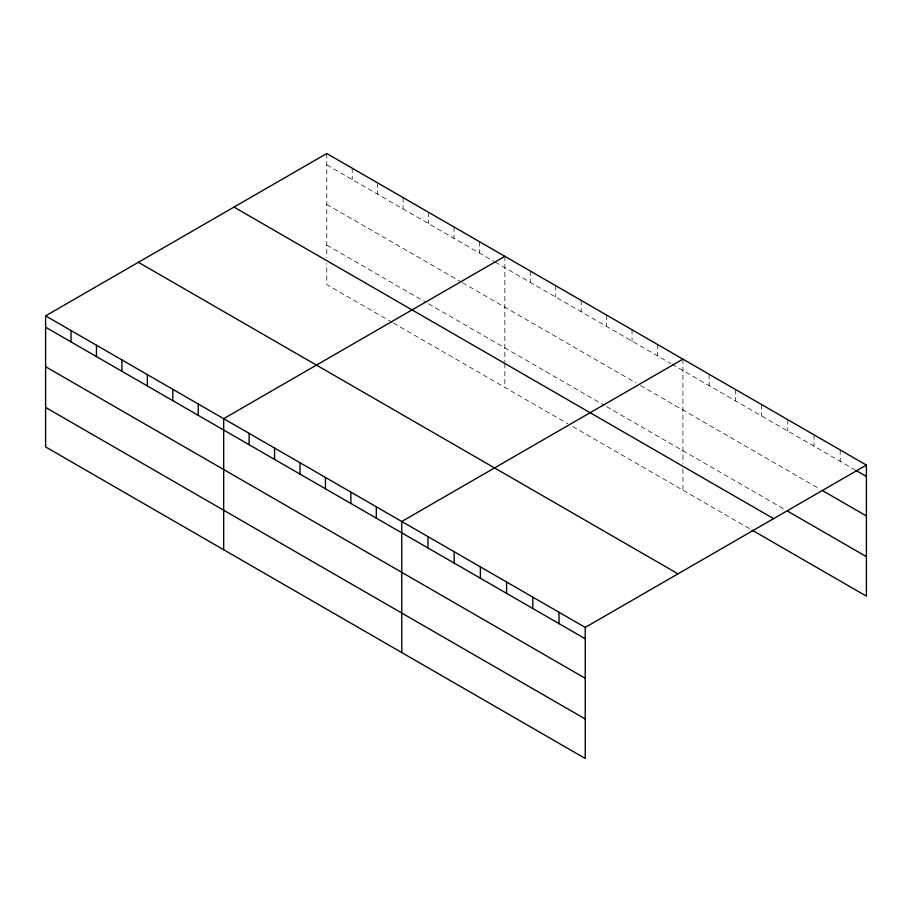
<?xml version="1.0" encoding="UTF-8"?>
<svg xmlns="http://www.w3.org/2000/svg" width="912" height="912" viewBox="0 0 912 912"><rect width="100%" height="100%" fill="white"/><g stroke="black" fill="none" stroke-linecap="round" stroke-linejoin="round"><path stroke-width="0.68" stroke-dasharray="4.56 3.42" d="M326.77 164.878L493.951 261.391M495.159 262.097L670.81 363.512M672.019 364.207L854.487 469.555M326.77 204.379L461.244 282.013M462.452 282.72L635.687 382.732M640.532 385.525L819.934 489.106M326.77 245.089L426.109 302.442M428.526 303.833L604.189 405.247M606.605 406.649L785.38 509.865M392.194 322.358L326.77 284.59L326.77 263.431M393.403 323.053L567.845 423.772M572.69 426.565L750.838 529.416M840.191 449.947L840.191 461.301M813.983 434.807L813.983 446.162M787.774 419.68L787.774 431.034M761.554 404.54L761.554 415.895M735.346 389.413L735.346 400.767M709.137 374.285L709.137 385.639M682.928 359.146L682.928 463.41M682.928 469.053L682.928 490.211M657.484 344.462L657.484 355.817M632.05 329.779L632.05 341.122M606.605 315.085L606.605 326.439M581.172 300.401L581.172 311.756M555.727 285.707L555.727 297.061M530.294 271.024L530.294 282.378M504.849 256.34L504.849 362.007M504.849 363.421L504.849 387.406M479.416 241.646L479.416 253M453.971 226.963L453.971 238.317M428.526 212.279L428.526 223.634M403.093 197.585L403.093 208.939M377.648 182.902L377.648 194.256M352.214 168.207L352.214 179.561M326.77 153.524L326.77 257.788"/><path stroke-width="1.37" d="M45.6 315.86L585.23 627.41L585.23 758.476L45.6 446.926L45.6 315.86L326.77 153.524L866.4 465.074L866.4 596.14L752.024 530.111M504.849 256.34L223.679 418.665L223.679 549.731M682.928 359.146L401.759 521.482L401.759 652.547M585.23 627.41L866.4 465.074M855.673 470.239L866.4 476.429M822.316 490.485L866.4 515.93M787.774 511.244L866.4 556.639M233.985 207.092L773.615 518.643M138.385 262.291L678.015 573.842M45.6 327.214L585.23 638.765M45.6 366.715L585.23 678.266M45.6 407.425L585.23 718.975M559.022 612.271L559.022 623.626M532.802 597.143L532.802 608.498M506.593 582.016L506.593 593.37M480.385 566.876L480.385 578.231M454.176 551.749L454.176 563.103M427.967 536.609L427.967 547.964M376.314 506.798L376.314 518.153M350.869 492.104L350.869 503.458M325.436 477.421L325.436 488.775M299.991 462.737L299.991 474.092M274.558 448.043L274.558 459.397M249.113 433.36L249.113 444.714M198.235 403.982L198.235 415.336M172.801 389.299L172.801 400.653M147.356 374.604L147.356 385.958M121.923 359.921L121.923 371.275M96.478 345.238L96.478 356.592M71.045 330.543L71.045 341.897"/></g></svg>
